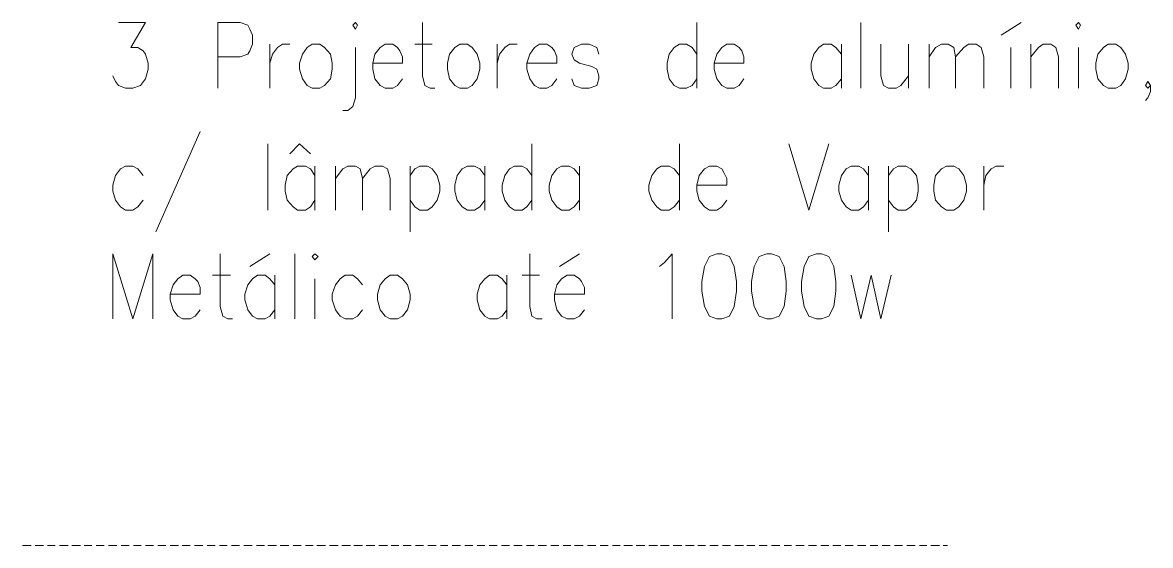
# Model space of a CAD drawing. Header units: millimetres. Extents: x 2928 to 3112, y 1220 to 1280.
# Drawn here: x 3042.062 to 3045.508, y 1252.596 to 1254.192 of the extents above; entities that cross this region are included whole.
import ezdxf

# ---------------------------------------------------------------- set-up
doc = ezdxf.new("R2010")
doc.units = ezdxf.units.MM

msp = doc.modelspace()

# ---------------------------------------------------------------- linework, layer by layer
at = {"color": 7, "linetype": 'Continuous', "lineweight": 20, "true_color": 0x000007}
for points in [[(3042.35432, 1254.1917), (3042.43702, 1254.1917), (3042.39237, 1254.11562), (3042.41387, 1254.11562), (3042.43041, 1254.10569), (3042.43702, 1254.09577), (3042.44529, 1254.06765), (3042.44529, 1254.04946), (3042.43702, 1254.01968), (3042.42214, 1253.99984), (3042.39898, 1253.99157), (3042.37583, 1253.99157), (3042.35432, 1253.99984), (3042.34605, 1254.01141), (3042.33778, 1254.02961)], [(3042.65866, 1253.99157), (3042.65866, 1254.1917), (3042.72647, 1254.1917), (3042.74963, 1254.18343), (3042.75624, 1254.17185), (3042.76451, 1254.15366), (3042.76451, 1254.12554), (3042.75624, 1254.10569), (3042.74963, 1254.09577), (3042.72647, 1254.0875), (3042.65866, 1254.0875)], [(3043.28387, 1254.1917), (3043.28387, 1254.02961), (3043.29048, 1253.99984), (3043.30702, 1253.99157), (3043.32191, 1253.99157)], [(3044.12244, 1254.1917), (3044.12244, 1253.99157), (3044.12244, 1253.99157)], [(3044.6236, 1254.1917), (3044.6236, 1253.99157), (3044.6236, 1253.99157)], [(3045.05198, 1254.15366), (3045.11318, 1254.1917), (3045.11318, 1254.1917)], [(3042.81744, 1254.12554), (3042.81744, 1253.99157), (3042.81744, 1253.99157)], [(3042.81744, 1254.06765), (3042.82571, 1254.09577), (3042.8406, 1254.11562), (3042.85548, 1254.12554), (3042.87864, 1254.12554)], [(3043.1317, 1254.06765), (3043.22267, 1254.06765), (3043.22267, 1254.0875), (3043.2144, 1254.10569), (3043.20778, 1254.11562), (3043.1929, 1254.12554), (3043.16974, 1254.12554), (3043.15485, 1254.11562), (3043.13831, 1254.09577), (3043.1317, 1254.06765), (3043.1317, 1254.04946), (3043.13831, 1254.01968), (3043.15485, 1253.99984), (3043.16974, 1253.99157), (3043.1929, 1253.99157), (3043.20778, 1253.99984), (3043.22267, 1254.01968)], [(3043.26071, 1254.12554), (3043.31364, 1254.12554), (3043.31364, 1254.12554)], [(3043.51212, 1254.12554), (3043.51212, 1253.99157), (3043.51212, 1253.99157)], [(3043.51212, 1254.06765), (3043.51873, 1254.09577), (3043.53527, 1254.11562), (3043.55016, 1254.12554), (3043.57331, 1254.12554)], [(3043.60309, 1254.06765), (3043.69405, 1254.06765), (3043.69405, 1254.0875), (3043.68744, 1254.10569), (3043.67917, 1254.11562), (3043.66428, 1254.12554), (3043.64113, 1254.12554), (3043.62624, 1254.11562), (3043.61136, 1254.09577), (3043.60309, 1254.06765), (3043.60309, 1254.04946), (3043.61136, 1254.01968), (3043.62624, 1253.99984), (3043.64113, 1253.99157), (3043.66428, 1253.99157), (3043.67917, 1253.99984), (3043.69405, 1254.01968)], [(3043.82307, 1254.09577), (3043.81645, 1254.11562), (3043.79329, 1254.12554), (3043.77014, 1254.12554), (3043.74698, 1254.11562), (3043.74037, 1254.09577), (3043.74698, 1254.07757), (3043.76352, 1254.06765), (3043.80156, 1254.05773), (3043.81645, 1254.04946), (3043.82307, 1254.02961), (3043.82307, 1254.01968), (3043.81645, 1253.99984), (3043.79329, 1253.99157), (3043.77014, 1253.99157), (3043.74698, 1253.99984), (3043.74037, 1254.01968)], [(3044.12244, 1254.09577), (3044.10755, 1254.11562), (3044.09101, 1254.12554), (3044.06951, 1254.12554), (3044.05297, 1254.11562), (3044.03808, 1254.09577), (3044.03147, 1254.06765), (3044.03147, 1254.04946), (3044.03808, 1254.01968), (3044.05297, 1253.99984), (3044.06951, 1253.99157), (3044.09101, 1253.99157), (3044.10755, 1253.99984), (3044.12244, 1254.01968)], [(3044.17537, 1254.06765), (3044.26633, 1254.06765), (3044.26633, 1254.0875), (3044.25972, 1254.10569), (3044.25145, 1254.11562), (3044.23656, 1254.12554), (3044.21341, 1254.12554), (3044.19852, 1254.11562), (3044.18364, 1254.09577), (3044.17537, 1254.06765), (3044.17537, 1254.04946), (3044.18364, 1254.01968), (3044.19852, 1253.99984), (3044.21341, 1253.99157), (3044.23656, 1253.99157), (3044.25145, 1253.99984), (3044.26633, 1254.01968)], [(3044.56405, 1254.09577), (3044.54751, 1254.11562), (3044.53263, 1254.12554), (3044.50947, 1254.12554), (3044.49459, 1254.11562), (3044.4797, 1254.09577), (3044.47143, 1254.06765), (3044.47143, 1254.04946), (3044.4797, 1254.01968), (3044.49459, 1253.99984), (3044.50947, 1253.99157), (3044.53263, 1253.99157), (3044.54751, 1253.99984), (3044.56405, 1254.01968)], [(3044.56405, 1254.12554), (3044.56405, 1253.99157), (3044.56405, 1253.99157)], [(3044.68479, 1254.12554), (3044.68479, 1254.02961), (3044.69306, 1253.99984), (3044.70795, 1253.99157), (3044.73111, 1253.99157), (3044.74599, 1253.99984), (3044.76915, 1254.02961)], [(3044.76915, 1254.12554), (3044.76915, 1253.99157), (3044.76915, 1253.99157)], [(3044.832, 1254.12554), (3044.832, 1253.99157), (3044.832, 1253.99157)], [(3044.832, 1254.0875), (3044.85185, 1254.11562), (3044.87004, 1254.12554), (3044.88989, 1254.12554), (3044.90808, 1254.11562), (3044.91304, 1254.0875), (3044.91304, 1253.99157)], [(3044.91304, 1254.0875), (3044.93785, 1254.11562), (3044.95274, 1254.12554), (3044.9759, 1254.12554), (3044.99078, 1254.11562), (3044.99905, 1254.0875), (3044.99905, 1253.99157)], [(3045.14295, 1254.12554), (3045.14295, 1253.99157), (3045.14295, 1253.99157)], [(3045.14295, 1254.0875), (3045.1661, 1254.11562), (3045.18099, 1254.12554), (3045.20415, 1254.12554), (3045.21903, 1254.11562), (3045.2273, 1254.0875), (3045.2273, 1253.99157)], [(3043.07877, 1254.11562), (3043.07877, 1253.9618), (3043.0705, 1253.93533), (3043.05562, 1253.92375), (3043.04073, 1253.92375)], [(3045.08175, 1254.11562), (3045.08175, 1253.99157), (3045.08175, 1253.99157)], [(3045.2885, 1254.11562), (3045.2885, 1253.99157), (3045.2885, 1253.99157)], [(3045.50848, 1253.99984), (3045.50021, 1253.99157), (3045.49359, 1253.99984), (3045.50021, 1254.01141), (3045.50848, 1253.99984), (3045.50848, 1253.98164), (3045.50021, 1253.9618), (3045.49359, 1253.95353)], [(3042.60408, 1253.85925), (3042.46845, 1253.55326), (3042.46845, 1253.55326)], [(3042.81082, 1253.82121), (3042.81082, 1253.61942), (3042.81082, 1253.61942)], [(3042.87864, 1253.79143), (3042.90841, 1253.82121), (3042.94149, 1253.79143)], [(3043.61797, 1253.82121), (3043.61797, 1253.61942), (3043.61797, 1253.61942)], [(3044.06951, 1253.82121), (3044.06951, 1253.61942), (3044.06951, 1253.61942)], [(3044.40362, 1253.82121), (3044.46481, 1253.61942), (3044.52601, 1253.82121)], [(3042.43041, 1253.72527), (3042.41387, 1253.74512), (3042.39898, 1253.75339), (3042.37583, 1253.75339), (3042.36094, 1253.74512), (3042.34605, 1253.72527), (3042.33778, 1253.6955), (3042.33778, 1253.67731), (3042.34605, 1253.64919), (3042.36094, 1253.62934), (3042.37583, 1253.61942), (3042.39898, 1253.61942), (3042.41387, 1253.62934), (3042.43041, 1253.64919)], [(3042.95472, 1253.72527), (3042.94149, 1253.74512), (3042.9266, 1253.75339), (3042.90179, 1253.75339), (3042.88856, 1253.74512), (3042.87037, 1253.72527), (3042.86375, 1253.6955), (3042.86375, 1253.67731), (3042.87037, 1253.64919), (3042.88856, 1253.62934), (3042.90179, 1253.61942), (3042.9266, 1253.61942), (3042.94149, 1253.62934), (3042.95472, 1253.64919)], [(3042.95472, 1253.75339), (3042.95472, 1253.61942), (3042.95472, 1253.61942)], [(3043.01757, 1253.75339), (3043.01757, 1253.61942), (3043.01757, 1253.61942)], [(3043.01757, 1253.71535), (3043.04073, 1253.74512), (3043.05562, 1253.75339), (3043.07877, 1253.75339), (3043.09366, 1253.74512), (3043.10027, 1253.71535), (3043.10027, 1253.61942)], [(3043.10027, 1253.71535), (3043.12343, 1253.74512), (3043.13831, 1253.75339), (3043.16147, 1253.75339), (3043.17636, 1253.74512), (3043.18463, 1253.71535), (3043.18463, 1253.61942)], [(3043.24582, 1253.75339), (3043.24582, 1253.55326), (3043.24582, 1253.55326)], [(3043.24582, 1253.72527), (3043.26071, 1253.74512), (3043.2756, 1253.75339), (3043.29875, 1253.75339), (3043.31364, 1253.74512), (3043.32852, 1253.72527), (3043.33679, 1253.6955), (3043.33679, 1253.67731), (3043.32852, 1253.64919), (3043.31364, 1253.62934), (3043.29875, 1253.61942), (3043.2756, 1253.61942), (3043.26071, 1253.62934), (3043.24582, 1253.64919)], [(3043.47407, 1253.72527), (3043.45919, 1253.74512), (3043.44265, 1253.75339), (3043.42115, 1253.75339), (3043.40461, 1253.74512), (3043.38972, 1253.72527), (3043.3831, 1253.6955), (3043.3831, 1253.67731), (3043.38972, 1253.64919), (3043.40461, 1253.62934), (3043.42115, 1253.61942), (3043.44265, 1253.61942), (3043.45919, 1253.62934), (3043.47407, 1253.64919)], [(3043.47407, 1253.75339), (3043.47407, 1253.61942), (3043.47407, 1253.61942)], [(3043.61797, 1253.72527), (3043.60309, 1253.74512), (3043.5882, 1253.75339), (3043.56504, 1253.75339), (3043.55016, 1253.74512), (3043.53527, 1253.72527), (3043.527, 1253.6955), (3043.527, 1253.67731), (3043.53527, 1253.64919), (3043.55016, 1253.62934), (3043.56504, 1253.61942), (3043.5882, 1253.61942), (3043.60309, 1253.62934), (3043.61797, 1253.64919)], [(3043.76352, 1253.72527), (3043.74698, 1253.74512), (3043.7321, 1253.75339), (3043.70894, 1253.75339), (3043.69405, 1253.74512), (3043.67917, 1253.72527), (3043.6709, 1253.6955), (3043.6709, 1253.67731), (3043.67917, 1253.64919), (3043.69405, 1253.62934), (3043.70894, 1253.61942), (3043.7321, 1253.61942), (3043.74698, 1253.62934), (3043.76352, 1253.64919)], [(3043.76352, 1253.75339), (3043.76352, 1253.61942), (3043.76352, 1253.61942)], [(3044.06951, 1253.72527), (3044.05297, 1253.74512), (3044.03808, 1253.75339), (3044.01327, 1253.75339), (3044.00004, 1253.74512), (3043.98516, 1253.72527), (3043.97523, 1253.6955), (3043.97523, 1253.67731), (3043.98516, 1253.64919), (3044.00004, 1253.62934), (3044.01327, 1253.61942), (3044.03808, 1253.61942), (3044.05297, 1253.62934), (3044.06951, 1253.64919)], [(3044.12244, 1253.6955), (3044.21341, 1253.6955), (3044.21341, 1253.71535), (3044.20514, 1253.73354), (3044.19852, 1253.74512), (3044.18364, 1253.75339), (3044.16048, 1253.75339), (3044.14559, 1253.74512), (3044.12905, 1253.72527), (3044.12244, 1253.6955), (3044.12244, 1253.67731), (3044.12905, 1253.64919), (3044.14559, 1253.62934), (3044.16048, 1253.61942), (3044.18364, 1253.61942), (3044.19852, 1253.62934), (3044.21341, 1253.64919)], [(3044.64675, 1253.72527), (3044.63187, 1253.74512), (3044.61698, 1253.75339), (3044.59382, 1253.75339), (3044.57894, 1253.74512), (3044.56405, 1253.72527), (3044.55578, 1253.6955), (3044.55578, 1253.67731), (3044.56405, 1253.64919), (3044.57894, 1253.62934), (3044.59382, 1253.61942), (3044.61698, 1253.61942), (3044.63187, 1253.62934), (3044.64675, 1253.64919)], [(3044.64675, 1253.75339), (3044.64675, 1253.61942), (3044.64675, 1253.61942)], [(3044.70795, 1253.75339), (3044.70795, 1253.55326), (3044.70795, 1253.55326)], [(3044.70795, 1253.72527), (3044.72284, 1253.74512), (3044.73772, 1253.75339), (3044.76088, 1253.75339), (3044.77576, 1253.74512), (3044.79396, 1253.72527), (3044.79892, 1253.6955), (3044.79892, 1253.67731), (3044.79396, 1253.64919), (3044.77576, 1253.62934), (3044.76088, 1253.61942), (3044.73772, 1253.61942), (3044.72284, 1253.62934), (3044.70795, 1253.64919)], [(3044.99905, 1253.75339), (3044.99905, 1253.61942), (3044.99905, 1253.61942)], [(3044.99905, 1253.6955), (3045.00567, 1253.72527), (3045.02221, 1253.74512), (3045.03709, 1253.75339), (3045.06025, 1253.75339)], [(3042.33778, 1253.28697), (3042.33778, 1253.48545), (3042.39898, 1253.28697), (3042.46018, 1253.48545), (3042.46018, 1253.28697)], [(3042.66527, 1253.48545), (3042.66527, 1253.32501), (3042.67354, 1253.29524), (3042.68843, 1253.28697), (3042.70332, 1253.28697)], [(3042.75624, 1253.4474), (3042.81744, 1253.48545), (3042.81744, 1253.48545)], [(3042.89352, 1253.48545), (3042.89352, 1253.28697), (3042.89352, 1253.28697)], [(3043.61136, 1253.48545), (3043.61136, 1253.32501), (3043.61797, 1253.29524), (3043.63286, 1253.28697), (3043.6494, 1253.28697)], [(3043.70232, 1253.4474), (3043.76352, 1253.48545), (3043.76352, 1253.48545)], [(3044.00831, 1253.4474), (3044.0232, 1253.45898), (3044.04635, 1253.48545), (3044.04635, 1253.28697)], [(3042.51311, 1253.36305), (3042.60408, 1253.36305), (3042.60408, 1253.3829), (3042.59746, 1253.40109), (3042.58919, 1253.40936), (3042.5743, 1253.42094), (3042.55115, 1253.42094), (3042.53626, 1253.40936), (3042.52138, 1253.39117), (3042.51311, 1253.36305), (3042.51311, 1253.34486), (3042.52138, 1253.31509), (3042.53626, 1253.29524), (3042.55115, 1253.28697), (3042.5743, 1253.28697), (3042.58919, 1253.29524), (3042.60408, 1253.31509)], [(3042.64212, 1253.42094), (3042.6967, 1253.42094), (3042.6967, 1253.42094)], [(3042.83233, 1253.39117), (3042.81744, 1253.40936), (3042.80256, 1253.42094), (3042.7794, 1253.42094), (3042.76451, 1253.40936), (3042.74963, 1253.39117), (3042.74136, 1253.36305), (3042.74136, 1253.34486), (3042.74963, 1253.31509), (3042.76451, 1253.29524), (3042.7794, 1253.28697), (3042.80256, 1253.28697), (3042.81744, 1253.29524), (3042.83233, 1253.31509)], [(3042.83233, 1253.42094), (3042.83233, 1253.28697), (3042.83233, 1253.28697)], [(3042.95472, 1253.40936), (3042.95472, 1253.28697), (3042.95472, 1253.28697)], [(3043.10027, 1253.39117), (3043.08539, 1253.40936), (3043.0705, 1253.42094), (3043.04735, 1253.42094), (3043.03246, 1253.40936), (3043.01757, 1253.39117), (3043.00765, 1253.36305), (3043.00765, 1253.34486), (3043.01757, 1253.31509), (3043.03246, 1253.29524), (3043.04735, 1253.28697), (3043.0705, 1253.28697), (3043.08539, 1253.29524), (3043.10027, 1253.31509)], [(3043.54189, 1253.39117), (3043.527, 1253.40936), (3043.51212, 1253.42094), (3043.48896, 1253.42094), (3043.47407, 1253.40936), (3043.45919, 1253.39117), (3043.45092, 1253.36305), (3043.45092, 1253.34486), (3043.45919, 1253.31509), (3043.47407, 1253.29524), (3043.48896, 1253.28697), (3043.51212, 1253.28697), (3043.527, 1253.29524), (3043.54189, 1253.31509)], [(3043.54189, 1253.42094), (3043.54189, 1253.28697), (3043.54189, 1253.28697)], [(3043.5882, 1253.42094), (3043.64113, 1253.42094), (3043.64113, 1253.42094)], [(3043.68744, 1253.36305), (3043.77841, 1253.36305), (3043.77841, 1253.3829), (3043.77014, 1253.40109), (3043.76352, 1253.40936), (3043.74698, 1253.42094), (3043.72548, 1253.42094), (3043.70894, 1253.40936), (3043.69405, 1253.39117), (3043.68744, 1253.36305), (3043.68744, 1253.34486), (3043.69405, 1253.31509), (3043.70894, 1253.29524), (3043.72548, 1253.28697), (3043.74698, 1253.28697), (3043.76352, 1253.29524), (3043.77841, 1253.31509)], [(3044.59382, 1253.42094), (3044.6236, 1253.28697), (3044.65502, 1253.42094), (3044.68479, 1253.28697), (3044.71622, 1253.42094)]]:
    msp.add_lwpolyline(points, dxfattribs=at)
for points in [[(3043.0705, 1254.18343), (3043.07877, 1254.17185), (3043.08539, 1254.18343), (3043.07877, 1254.1917)], [(3045.28023, 1254.18343), (3045.2885, 1254.17185), (3045.29512, 1254.18343), (3045.2885, 1254.1917)], [(3042.94645, 1254.12554), (3042.93157, 1254.11562), (3042.91668, 1254.09577), (3042.90841, 1254.06765), (3042.90841, 1254.04946), (3042.91668, 1254.01968), (3042.93157, 1253.99984), (3042.94645, 1253.99157), (3042.96961, 1253.99157), (3042.98449, 1253.99984), (3043.00269, 1254.01968), (3043.00765, 1254.04946), (3043.00765, 1254.06765), (3043.00269, 1254.09577), (3042.98449, 1254.11562), (3042.96961, 1254.12554)], [(3043.39799, 1254.12554), (3043.3831, 1254.11562), (3043.36657, 1254.09577), (3043.35995, 1254.06765), (3043.35995, 1254.04946), (3043.36657, 1254.01968), (3043.3831, 1253.99984), (3043.39799, 1253.99157), (3043.42115, 1253.99157), (3043.43603, 1253.99984), (3043.45092, 1254.01968), (3043.45919, 1254.04946), (3043.45919, 1254.06765), (3043.45092, 1254.09577), (3043.43603, 1254.11562), (3043.42115, 1254.12554)], [(3045.37947, 1254.12554), (3045.36458, 1254.11562), (3045.34804, 1254.09577), (3045.34143, 1254.06765), (3045.34143, 1254.04946), (3045.34804, 1254.01968), (3045.36458, 1253.99984), (3045.37947, 1253.99157), (3045.40262, 1253.99157), (3045.41751, 1253.99984), (3045.4324, 1254.01968), (3045.44067, 1254.04946), (3045.44067, 1254.06765), (3045.4324, 1254.09577), (3045.41751, 1254.11562), (3045.40262, 1254.12554)], [(3044.88493, 1253.75339), (3044.87004, 1253.74512), (3044.85185, 1253.72527), (3044.84688, 1253.6955), (3044.84688, 1253.67731), (3044.85185, 1253.64919), (3044.87004, 1253.62934), (3044.88493, 1253.61942), (3044.90808, 1253.61942), (3044.92297, 1253.62934), (3044.93785, 1253.64919), (3044.94612, 1253.67731), (3044.94612, 1253.6955), (3044.93785, 1253.72527), (3044.92297, 1253.74512), (3044.90808, 1253.75339)], [(3042.94645, 1253.47718), (3042.95472, 1253.46725), (3042.96465, 1253.47718), (3042.95472, 1253.48545)], [(3044.18364, 1253.48545), (3044.16048, 1253.47718), (3044.14559, 1253.4474), (3044.13732, 1253.40109), (3044.13732, 1253.37132), (3044.14559, 1253.32501), (3044.16048, 1253.29524), (3044.18364, 1253.28697), (3044.19852, 1253.28697), (3044.22168, 1253.29524), (3044.23656, 1253.32501), (3044.24318, 1253.37132), (3044.24318, 1253.40109), (3044.23656, 1253.4474), (3044.22168, 1253.47718), (3044.19852, 1253.48545)], [(3044.3358, 1253.48545), (3044.31265, 1253.47718), (3044.29776, 1253.4474), (3044.28949, 1253.40109), (3044.28949, 1253.37132), (3044.29776, 1253.32501), (3044.31265, 1253.29524), (3044.3358, 1253.28697), (3044.35069, 1253.28697), (3044.37384, 1253.29524), (3044.38873, 1253.32501), (3044.39535, 1253.37132), (3044.39535, 1253.40109), (3044.38873, 1253.4474), (3044.37384, 1253.47718), (3044.35069, 1253.48545)], [(3044.48797, 1253.48545), (3044.46481, 1253.47718), (3044.44993, 1253.4474), (3044.44166, 1253.40109), (3044.44166, 1253.37132), (3044.44993, 1253.32501), (3044.46481, 1253.29524), (3044.48797, 1253.28697), (3044.50286, 1253.28697), (3044.52601, 1253.29524), (3044.5409, 1253.32501), (3044.54751, 1253.37132), (3044.54751, 1253.40109), (3044.5409, 1253.4474), (3044.52601, 1253.47718), (3044.50286, 1253.48545)], [(3043.18463, 1253.42094), (3043.16974, 1253.40936), (3043.15485, 1253.39117), (3043.14658, 1253.36305), (3043.14658, 1253.34486), (3043.15485, 1253.31509), (3043.16974, 1253.29524), (3043.18463, 1253.28697), (3043.20778, 1253.28697), (3043.22267, 1253.29524), (3043.23755, 1253.31509), (3043.24582, 1253.34486), (3043.24582, 1253.36305), (3043.23755, 1253.39117), (3043.22267, 1253.40936), (3043.20778, 1253.42094)]]:
    msp.add_lwpolyline(points, close=True, dxfattribs=at)
at = {"color": 252, "linetype": 'Continuous', "lineweight": 13, "true_color": 0x989898}
for points in [[(3042.08803, 1252.5956), (3042.06157, 1252.5956), (3042.06157, 1252.5956)], [(3042.12607, 1252.5956), (3042.09961, 1252.5956), (3042.09961, 1252.5956)], [(3042.16081, 1252.5956), (3042.13765, 1252.5956), (3042.13765, 1252.5956)], [(3042.2005, 1252.5956), (3042.17404, 1252.5956), (3042.17404, 1252.5956)], [(3042.23855, 1252.5956), (3042.21208, 1252.5956), (3042.21208, 1252.5956)], [(3042.27328, 1252.5956), (3042.25012, 1252.5956), (3042.25012, 1252.5956)], [(3042.31132, 1252.5956), (3042.28651, 1252.5956), (3042.28651, 1252.5956)], [(3042.34936, 1252.5956), (3042.32455, 1252.5956), (3042.32455, 1252.5956)], [(3042.3874, 1252.5956), (3042.36259, 1252.5956), (3042.36259, 1252.5956)], [(3042.42379, 1252.5956), (3042.40064, 1252.5956), (3042.40064, 1252.5956)], [(3042.46183, 1252.5956), (3042.43702, 1252.5956), (3042.43702, 1252.5956)], [(3042.49988, 1252.5956), (3042.47507, 1252.5956), (3042.47507, 1252.5956)], [(3042.53792, 1252.5956), (3042.51311, 1252.5956), (3042.51311, 1252.5956)], [(3042.5743, 1252.5956), (3042.54949, 1252.5956), (3042.54949, 1252.5956)], [(3042.61235, 1252.5956), (3042.58754, 1252.5956), (3042.58754, 1252.5956)], [(3042.65039, 1252.5956), (3042.62558, 1252.5956), (3042.62558, 1252.5956)], [(3042.68678, 1252.5956), (3042.66362, 1252.5956), (3042.66362, 1252.5956)], [(3042.72482, 1252.5956), (3042.70001, 1252.5956), (3042.70001, 1252.5956)], [(3042.76286, 1252.5956), (3042.73805, 1252.5956), (3042.73805, 1252.5956)], [(3042.8009, 1252.5956), (3042.77609, 1252.5956), (3042.77609, 1252.5956)], [(3042.83729, 1252.5956), (3042.81082, 1252.5956), (3042.81082, 1252.5956)], [(3042.87533, 1252.5956), (3042.84887, 1252.5956), (3042.84887, 1252.5956)], [(3042.91337, 1252.5956), (3042.88856, 1252.5956), (3042.88856, 1252.5956)], [(3042.94976, 1252.5956), (3042.9266, 1252.5956), (3042.9266, 1252.5956)], [(3042.9878, 1252.5956), (3042.96134, 1252.5956), (3042.96134, 1252.5956)], [(3043.02584, 1252.5956), (3042.99938, 1252.5956), (3042.99938, 1252.5956)], [(3043.06389, 1252.5956), (3043.03742, 1252.5956), (3043.03742, 1252.5956)], [(3043.10027, 1252.5956), (3043.07381, 1252.5956), (3043.07381, 1252.5956)], [(3043.13831, 1252.5956), (3043.11185, 1252.5956), (3043.11185, 1252.5956)], [(3043.17636, 1252.5956), (3043.14989, 1252.5956), (3043.14989, 1252.5956)], [(3043.21109, 1252.5956), (3043.18793, 1252.5956), (3043.18793, 1252.5956)], [(3043.24913, 1252.5956), (3043.22432, 1252.5956), (3043.22432, 1252.5956)], [(3043.28717, 1252.5956), (3043.26236, 1252.5956), (3043.26236, 1252.5956)], [(3043.32522, 1252.5956), (3043.30041, 1252.5956), (3043.30041, 1252.5956)], [(3043.3616, 1252.5956), (3043.33845, 1252.5956), (3043.33845, 1252.5956)], [(3043.39964, 1252.5956), (3043.37484, 1252.5956), (3043.37484, 1252.5956)], [(3043.43769, 1252.5956), (3043.41288, 1252.5956), (3043.41288, 1252.5956)], [(3043.47407, 1252.5956), (3043.45092, 1252.5956), (3043.45092, 1252.5956)], [(3043.51212, 1252.5956), (3043.48731, 1252.5956), (3043.48731, 1252.5956)], [(3043.55016, 1252.5956), (3043.52535, 1252.5956), (3043.52535, 1252.5956)], [(3043.5882, 1252.5956), (3043.56339, 1252.5956), (3043.56339, 1252.5956)], [(3043.62459, 1252.5956), (3043.60143, 1252.5956), (3043.60143, 1252.5956)], [(3043.66263, 1252.5956), (3043.63782, 1252.5956), (3043.63782, 1252.5956)], [(3043.70067, 1252.5956), (3043.67586, 1252.5956), (3043.67586, 1252.5956)], [(3043.73706, 1252.5956), (3043.7139, 1252.5956), (3043.7139, 1252.5956)], [(3043.7751, 1252.5956), (3043.74864, 1252.5956), (3043.74864, 1252.5956)], [(3043.81314, 1252.5956), (3043.78833, 1252.5956), (3043.78833, 1252.5956)], [(3043.85118, 1252.5956), (3043.82637, 1252.5956), (3043.82637, 1252.5956)], [(3043.88757, 1252.5956), (3043.86442, 1252.5956), (3043.86442, 1252.5956)], [(3043.92561, 1252.5956), (3043.89915, 1252.5956), (3043.89915, 1252.5956)], [(3043.96365, 1252.5956), (3043.93719, 1252.5956), (3043.93719, 1252.5956)], [(3044.0017, 1252.5956), (3043.97523, 1252.5956), (3043.97523, 1252.5956)], [(3044.03808, 1252.5956), (3044.01162, 1252.5956), (3044.01162, 1252.5956)], [(3044.07613, 1252.5956), (3044.04966, 1252.5956), (3044.04966, 1252.5956)], [(3044.11417, 1252.5956), (3044.0877, 1252.5956), (3044.0877, 1252.5956)], [(3044.1489, 1252.5956), (3044.12575, 1252.5956), (3044.12575, 1252.5956)], [(3044.18694, 1252.5956), (3044.16213, 1252.5956), (3044.16213, 1252.5956)], [(3044.22499, 1252.5956), (3044.20018, 1252.5956), (3044.20018, 1252.5956)], [(3044.26468, 1252.5956), (3044.23822, 1252.5956), (3044.23822, 1252.5956)], [(3044.29941, 1252.5956), (3044.2746, 1252.5956), (3044.2746, 1252.5956)], [(3044.33746, 1252.5956), (3044.31265, 1252.5956), (3044.31265, 1252.5956)], [(3044.3755, 1252.5956), (3044.35069, 1252.5956), (3044.35069, 1252.5956)], [(3044.41189, 1252.5956), (3044.38873, 1252.5956), (3044.38873, 1252.5956)], [(3044.44993, 1252.5956), (3044.42512, 1252.5956), (3044.42512, 1252.5956)], [(3044.48797, 1252.5956), (3044.46316, 1252.5956), (3044.46316, 1252.5956)], [(3044.52601, 1252.5956), (3044.5012, 1252.5956), (3044.5012, 1252.5956)], [(3044.5624, 1252.5956), (3044.53759, 1252.5956), (3044.53759, 1252.5956)], [(3044.60044, 1252.5956), (3044.57563, 1252.5956), (3044.57563, 1252.5956)], [(3044.63848, 1252.5956), (3044.61367, 1252.5956), (3044.61367, 1252.5956)], [(3044.67487, 1252.5956), (3044.65171, 1252.5956), (3044.65171, 1252.5956)], [(3044.71291, 1252.5956), (3044.6881, 1252.5956), (3044.6881, 1252.5956)], [(3044.75095, 1252.5956), (3044.72614, 1252.5956), (3044.72614, 1252.5956)], [(3044.789, 1252.5956), (3044.76419, 1252.5956), (3044.76419, 1252.5956)], [(3044.82538, 1252.5956), (3044.80223, 1252.5956), (3044.80223, 1252.5956)], [(3044.86342, 1252.5956), (3044.83696, 1252.5956), (3044.83696, 1252.5956)], [(3044.88823, 1252.5956), (3044.875, 1252.5956), (3044.875, 1252.5956)]]:
    msp.add_lwpolyline(points, dxfattribs=at)

doc.saveas('drawing.dxf')
